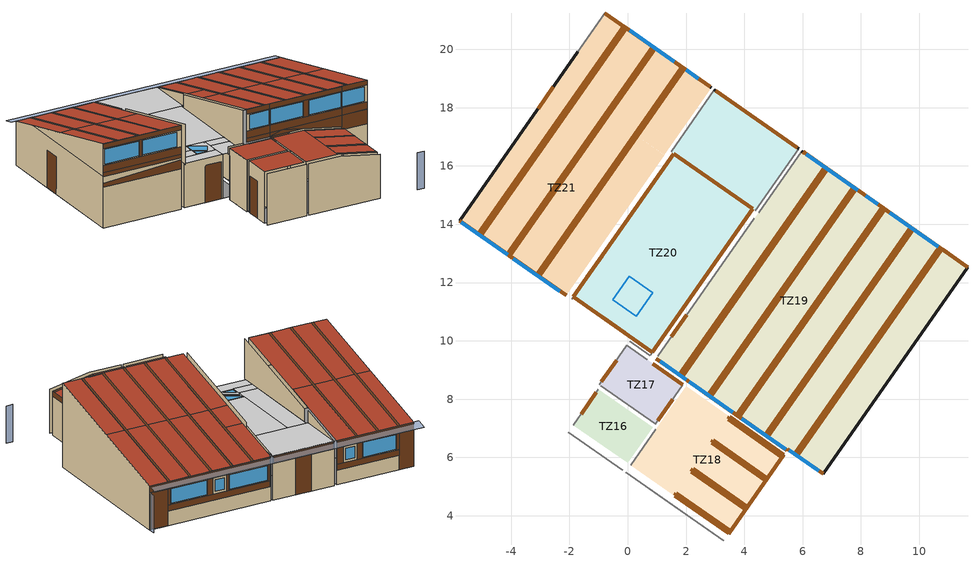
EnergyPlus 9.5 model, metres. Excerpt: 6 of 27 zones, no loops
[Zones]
TZ20
 floor ground (_SOLERA_BANOS): 4.38,14.47 1.49,16.49 2.98,18.61 5.86,16.59 z0; 0.85,9.61 -1.86,11.51 1.58,16.43 4.29,14.53 z0
 wall outside (_FACHADA): 5.86,16.59 2.98,18.61 z0:2.41
 wall to TZ17 (_TABIQUE_INTERIOR_CA_125_Rev): -0.03,9.84 0.67,9.35 z0:2.41
 wall to TZ19 (_TABIQUE_INTERIOR_BANO_Rev): 4.49,14.39 5.97,16.51 z0:2.41
 wall to TZ19 (_TABIQUE_INTERIOR_AULAS_Rev): 1.04,9.48 4.35,14.21 z0:2.41
 wall to TZ21 (_TABIQUE_INTERIOR_BANO): 2.98,18.61 1.49,16.49 z0:2.41
 wall to TZ21 (_TABIQUE_INTERIOR_AULAS): 1.45,16.24 -1.86,11.51 z0:2.41
 wall to TZ22 (_TABIQUE_INTERIOR_CA_125): -1.86,11.51 -0.05,10.24 z0:2.41
 door inside (_PUERTAS_INTERIORES_Rev): 1.5,10.14 2.02,10.89 z0:2.03
 door inside (_SOLERA_CLASE): 0.85,9.62 -1.86,11.51 1.58,16.42 4.29,14.53 z0
 door (_VIGA_PARTE_BAJA_AULAS): 5.82,16.62 3.02,18.58 z2.04:2.41
 door (_PUERTAS_EXTERIORES): 4.79,17.34 4.05,17.86 z0:2.03
 door inside (_PUERTAS_INTERIORES): -0.88,12.92 -1.4,12.18 / -0.85,10.8 -0.1,10.28 z0:2.03
 ceiling to TZ23 (_FALSO_TECHO_BANOS_Rev): -1.5,12.03 -0.59,11.4 -0.28,11.85 -1.18,12.48 z2.41; -1.86,11.51 -0.06,10.24 0.31,10.77 -1.5,12.03 z2.41; -0.06,10.24 0.85,9.61 1.53,10.59 0.63,11.22 z2.41; 0.63,11.22 1.53,10.59 1.85,11.04 0.94,11.67 z2.41; 0.04,12.3 1.85,11.04 4.29,14.53 2.48,15.8 z2.41; -1.18,12.48 -0.28,11.85 2.48,15.8 1.58,16.43 z2.41; 1.49,16.49 4.38,14.47 5.86,16.59 2.98,18.61 z2.41; -0.59,11.4 0.31,10.77 0.94,11.67 0.04,12.3 z2.41
 skylight inside (1001): -0.51,11.41 0.3,10.85 0.86,11.66 0.05,12.22 z2.41
TZ19
 floor ground (_SOLERA_CLASE): 0.99,9.38 0.97,9.39 4.35,14.21 4.36,14.2 z0; 6.71,5.43 5.49,6.29 10.45,13.37 11.67,12.52 z0; 5.46,6.25 0.99,9.38 5.97,16.51 10.45,13.37 z0
 wall outside (_FACHADA): 11.67,12.52 5.97,16.51 z0:2.41; 0.97,9.39 2.06,8.63 z2.82:4.61; 2.06,8.63 3.65,7.52 / 3.66,7.51 3.87,7.37 5.46,6.25 z3.44:4.35; 2.06,8.63 5.46,6.25 z4.36:4.61; 2.06,8.63 5.46,6.25 z3.04:3.43; 6.71,5.43,0 11.67,12.52,0 11.67,12.52,2.41 6.71,5.43,4.6; 2.06,8.63,2.82 3.61,7.55,2.82 2.64,8.22,3.03 2.06,8.63,3.03; 2.64,8.22,3.03 5.46,6.25,2.41 5.46,6.25,3.03
 wall outside (_TABIQUE_INTERIOR_CA_125): 5.49,6.29 6.71,5.43 z0:4.6; 5.46,6.25,0 5.49,6.29,0 5.49,6.29,4.6 5.46,6.25,4.61
 wall to TZ23 (_TABIQUE_INTERIOR_BANO_Rev): 5.86,16.59,2.41 4.38,14.47,2.41 4.38,14.47,3.06
 wall to TZ23 (_TABIQUE_INTERIOR_AULAS_Rev): 4.16,14.34,2.41 0.79,9.52,2.41 0.79,9.52,4.61 4.16,14.34,3.12
 wall to TZ17 (_TABIQUE_INTERIOR_AULAS_Rev): 0.85,9.22 1.89,8.49 z0:2.82
 wall to TZ18 (_TABIQUE_INTERIOR_AULAS): 2.11,8.6,0 5.46,6.25,0 5.46,6.25,2.41 3.61,7.55,2.82 2.11,8.6,2.82
 window (1002): 7.89,15.17 6.12,16.4 / 10.66,13.23 8.98,14.4 z1.17:1.98; 8.58,14.68 8.16,14.97 z1.26:1.89; 1.12,9.29 2.01,8.67 / 2.11,8.6 3.61,7.55 / 3.92,7.33 5.42,6.28 z3.49:4.3; 5.54,6.25 6.56,5.54 z3.48:4.28
 door inside (_TABIQUE_INTERIOR_AULAS_MUEBLE_Rev): 0.86,9.22 1.89,8.5 z2.22:2.82
 door (_FACHADA_BAJA_AULAS_LADRILLO): 10.81,13.12 6.01,16.48 z0.79:1.11
 door (_PARTICIONES_MADERA_VENT_BAJA): 6.07,16.44 6.01,16.48 / 8.05,15.06 7.94,15.13 / 8.93,14.44 8.7,14.6 / 10.81,13.12 10.71,13.19 z1.12:2.03
 door (_VIGA_PARTE_BAJA_AULAS): 11.67,12.52 6.01,16.48 z2.04:2.41
 door (_PUERTAS_EXTERIORES): 11.56,12.6 10.82,13.12 z0:2.03
 door (_PARTE_ALTA_MUEBLE_AULAS): 0.98,9.39 2.06,8.63 z2.82:3.03; 0.98,9.39 2.06,8.63 / 2.06,8.63 5.46,6.25 z3.04:3.43; 5.49,6.29 6.71,5.43 z3.02:3.42; 5.49,6.29 6.71,5.43 z2.22:3.02; 2.07,8.63,2.82 3.59,7.56,2.82 2.65,8.22,3.03; 2.06,8.63,2.82 2.64,8.22,3.03 2.06,8.63,3.03; 2.66,8.21,3.03 5.46,6.25,2.41 5.46,6.25,3.03
 door (_VIGA_PARTE_ALTA_AULAS): 0.98,9.39 2.06,8.63 / 2.06,8.63 5.46,6.25 z4.36:4.61; 5.49,6.29 6.71,5.43 z4.34:4.6
 door inside (_TABIQUE_INTERIOR_AULAS_MUEBLE): 3.63,7.53,2.81 5.46,6.25,2.24 5.46,6.25,2.41; 2.16,8.56,2.24 5.46,6.25,2.24 3.61,7.55,2.82; 2.16,8.56,2.24 3.6,7.55,2.82 2.16,8.56,2.82
 door (_VIGA_PARTE_ALTA_INTERMEDIA_AULAS): 3.66,7.51 3.87,7.37 z3.44:4.35
 door (_CUBIERTA_INCL_AULAS_VIGA): 10.78,13.14,2.41 10.69,13.2,2.41 5.73,6.12,4.6 5.82,6.06,4.6; 9.8,13.83,2.41 9.71,13.89,2.41 4.72,6.77,4.61 4.81,6.71,4.61; 8.81,14.52,2.41 8.72,14.58,2.41 3.74,7.46,4.61 3.83,7.4,4.61; 7.83,15.2,2.41 7.74,15.27,2.41 2.76,8.15,4.61 2.85,8.09,4.61; 6.85,15.89,2.41 6.76,15.96,2.41 1.77,8.84,4.61 1.86,8.77,4.61
 roof outside (_CUBIERTA_INCL_AULAS): 10.69,13.21,2.41 9.8,13.83,2.41 7.32,10.29,3.51 8.21,9.66,3.51; 9.71,13.89,2.41 8.82,14.52,2.41 6.34,10.97,3.51 7.23,10.35,3.51; 8.72,14.58,2.41 7.83,15.21,2.41 5.35,11.66,3.51 6.24,11.04,3.51; 7.74,15.27,2.41 6.85,15.89,2.41 4.37,12.35,3.51 5.26,11.73,3.51; 6.76,15.96,2.41 5.97,16.51,2.41 4.36,14.2,3.12 5.14,13.65,3.12; 5.14,13.65,3.12 4.35,14.21,3.12 3.48,12.97,3.51 4.28,12.42,3.51; 11.67,12.52,2.41 10.78,13.14,2.41 8.3,9.6,3.51 9.19,8.98,3.51; 5.26,11.73,3.51 4.37,12.35,3.51 1.86,8.77,4.61 2.75,8.15,4.61; 6.24,11.04,3.51 5.35,11.66,3.51 2.85,8.08,4.61 3.74,7.46,4.61; 7.23,10.35,3.51 6.34,10.97,3.51 3.83,7.39,4.61 4.72,6.77,4.61; 9.19,8.98,3.51 8.3,9.6,3.51 5.82,6.06,4.6 6.71,5.43,4.6; 5.49,6.29,4.6 4.84,6.74,4.6 4.81,6.71,4.61 5.46,6.25,4.61; 8.21,9.66,3.51 7.32,10.29,3.51 4.84,6.74,4.6 5.73,6.12,4.6; 4.28,12.42,3.51 3.48,12.97,3.51 0.97,9.39,4.61 1.77,8.84,4.61; 10.78,13.14,2.41 10.69,13.21,2.41 5.73,6.12,4.6 5.82,6.06,4.6; 9.8,13.83,2.41 9.71,13.89,2.41 4.72,6.77,4.61 4.81,6.71,4.61; 8.82,14.52,2.41 8.72,14.58,2.41 3.74,7.46,4.61 3.83,7.39,4.61; 7.83,15.21,2.41 7.74,15.27,2.41 2.75,8.15,4.61 2.85,8.08,4.61; 6.85,15.89,2.41 6.76,15.96,2.41 1.77,8.84,4.61 1.86,8.77,4.61
TZ21
 floor ground (_SOLERA_CLASE): 1.25,16.38 -2.4,18.93 -0.78,21.24 2.86,18.69 z0; -2.11,11.56 -5.77,14.12 -2.4,18.93 1.26,16.37 z0
 wall outside (_FACHADA): 2.86,18.69 -0.78,21.24 z0:2.41; -5.77,14.12 -2.11,11.56 z2.82:4.61
 wall outside (_TABIQUE_INTERIOR_CA_485): -1.71,19.91,2.82 -5.77,14.12,2.82 -5.77,14.12,4.61
 wall to TZ23 (_TABIQUE_INTERIOR_BANO_Rev): 1.49,16.49,2.41 2.98,18.61,2.41 1.49,16.49,3.06
 wall to TZ23 (_TABIQUE_INTERIOR_AULAS_Rev): -1.92,11.42,2.41 1.45,16.24,2.41 1.45,16.24,3.12 -1.92,11.42,4.61
 wall to TZ22 (_TABIQUE_INTERIOR_CA_485): -0.78,21.24,0 -5.77,14.12,0 -5.77,14.12,2.82 -1.71,19.91,2.82 -0.78,21.24,2.41
 wall to TZ22 (_TABIQUE_INTERIOR_AULAS): -5.77,14.12 -2.11,11.56 z0:2.82
 window (1002): 2.42,19 2,19.29 z1.26:1.89; 1.6,19.57 0.07,20.64 z1.17:1.98; -3.92,12.82 -2.32,11.7 / -5.71,14.08 -4.11,12.96 z3.49:4.3
 door (_FACHADA_BAJA_AULAS_LADRILLO): 2.82,18.71 -0.09,20.75 z0.79:1.11
 door (_PARTICIONES_MADERA_VENT_BAJA): 2.82,18.71 2.54,18.91 / 0.02,20.68 -0.09,20.75 / 1.88,19.37 1.65,19.54 z1.12:2.03
 door (_VIGA_PARTE_BAJA_AULAS): 2.82,18.71 -0.78,21.24 z2.04:2.41
 door (_PUERTAS_EXTERIORES): -0.09,20.76 -0.78,21.24 z0:2.03
 door inside (_PUERTAS_INTERIORES): -2.56,18.71 -3.08,17.96 z0:2.03
 door inside (_TABIQUE_INTERIOR_AULAS_MUEBLE): -5.77,14.11 -2.12,11.56 z2.24:2.82
 door (_PARTE_ALTA_MUEBLE_AULAS): -5.77,14.11 -2.12,11.56 z2.82:3.03; -5.77,14.11 -2.12,11.56 z3.04:3.43
 door (_VIGA_PARTE_ALTA_AULAS): -5.77,14.11 -2.12,11.56 z4.36:4.61
 door (_VIGA_PARTE_ALTA_INTERMEDIA_AULAS): -4.07,12.92 -3.97,12.86 z3.44:4.35
 door (_CUBIERTA_INCL_AULAS_VIGA): 1.94,19.33,2.41 1.86,19.39,2.41 -3.13,12.27,4.61 -3.04,12.21,4.61; 0.94,20.03,2.41 0.85,20.09,2.41 -4.13,12.97,4.61 -4.04,12.91,4.61; -0.05,20.73,2.41 -0.14,20.79,2.41 -5.13,13.67,4.61 -5.04,13.61,4.61
 roof outside (_CUBIERTA_INCL_AULAS): 1.86,19.39,2.41 0.94,20.03,2.41 -1.55,16.47,3.51 -0.64,15.83,3.51; 0.85,20.09,2.41 -0.05,20.73,2.41 -2.54,17.17,3.51 -1.64,16.53,3.51; -0.14,20.79,2.41 -0.78,21.24,2.41 -3.28,17.68,3.51 -2.64,17.23,3.51; 1.26,16.37,3.12 1.25,16.38,3.12 0.37,15.13,3.51 0.38,15.12,3.51; 2.86,18.69,2.41 1.95,19.33,2.41 -0.55,15.77,3.51 0.37,15.13,3.51; -1.64,16.53,3.51 -2.54,17.17,3.51 -5.04,13.61,4.61 -4.13,12.97,4.61; -0.64,15.83,3.51 -1.55,16.47,3.51 -4.04,12.91,4.61 -3.13,12.27,4.61; 0.38,15.12,3.51 -0.55,15.77,3.51 -3.04,12.21,4.61 -2.11,11.56,4.61; -2.64,17.23,3.51 -3.28,17.68,3.51 -5.77,14.12,4.61 -5.13,13.67,4.61; 1.95,19.33,2.41 1.86,19.39,2.41 -3.13,12.27,4.61 -3.04,12.21,4.61; 0.94,20.03,2.41 0.85,20.09,2.41 -4.13,12.97,4.61 -4.04,12.91,4.61; -0.05,20.73,2.41 -0.14,20.79,2.41 -5.13,13.67,4.61 -5.04,13.61,4.61
TZ17
 floor ground (_SOLERA_DEPOSITO): 0.95,7.14 -0.98,8.49 -0.03,9.84 1.89,8.49 z0
 wall to TZ23 (_TABIQUE_INTERIOR_CA_125_Rev): 0.77,9.49 0.07,9.98 z2.41:2.82
 wall to TZ18 (_TABIQUE_INTERIOR_DEPOSITOS): 0.95,7.14 1.89,8.49 z0:2.82
 wall to TZ22 (_TABIQUE_INTERIOR_AULAS): -0.03,9.84 -0.98,8.49 z0:2.82
 wall to TZ16 (_TABIQUE_INTERIOR_BANO): -0.92,8.45 0.94,7.15 z0:2.82
 door inside (_PUERTAS_INTERIORES): 1.02,7.25 1.54,7.99 / -0.38,9.34 -0.9,8.6 z0:2.03
 roof outside (_CUBIERTA_PLANA): -0.98,8.49 0.95,7.14 1.89,8.49 -0.03,9.84 z2.82
TZ18
 floor ground (_SOLERA_DEPOSITO): 3.46,3.39 0.11,5.73 2.01,8.45 5.36,6.1 z0
 wall outside (_FACHADA_DEPOSITOS): 3.46,3.39 5.36,6.1 z0:2.41
 wall to TZ15 (_FACHADA_Rev): -0.07,5.49,0 3.29,3.14,0 3.29,3.14,2.41 1.43,4.44,2.82 -0.07,5.49,2.82
 wall to TZ16 (_TABIQUE_INTERIOR_BANO): 0.97,6.96 0.11,5.73 z0:2.82
 door (_VIGA_PARTE_BAJA_DEPOSITOS): 3.46,3.39 5.36,6.1 z2.15:2.41
 door (_CUBIERTA_INCL_DEPOSITOS_VIGA): 3.46,3.39,2.41 3.52,3.48,2.41 1.67,4.78,2.82 1.61,4.69,2.82; 5.29,6.01,2.41 5.35,6.1,2.41 3.5,7.39,2.82 3.44,7.3,2.82; 4.73,5.2,2.41 4.79,5.29,2.41 2.94,6.59,2.82 2.88,6.5,2.82; 4.04,4.22,2.41 4.1,4.31,2.41 2.25,5.6,2.82 2.19,5.51,2.82
 roof outside (_CUBIERTA_INCL_DEPOSITOS): 3.46,3.39,2.41 5.36,6.1,2.41 3.5,7.4,2.82 1.6,4.69,2.82
 roof outside (_CUBIERTA_PLANA): 0.11,5.73 1.6,4.69 3.5,7.4 2.01,8.45 z2.82
TZ16
 floor ground (_SOLERA_BANOS): 0,5.81 -1.86,7.11 -1,8.34 0.86,7.04 z0
 wall to TZ15 (_FACHADA_Rev): -2.03,6.87 -0.17,5.56 z0:2.82
 wall to TZ22 (_TABIQUE_INTERIOR_BANO_CA): -1,8.34 -1.86,7.11 z0:2.82
 door inside (_PUERTAS_INTERIORES): -1.08,8.23 -1.6,7.49 z0:2.03
 roof outside (_CUBIERTA_PLANA_BANO): -1.86,7.11 0,5.81 0.86,7.04 -1,8.34 z2.82
shading: 5.29,1.66 4.97,1.89 / 11.66,12.52 11.89,12.85 z0:2.04; 11.97,12.94,2.29 -0.72,21.82,2.29 -1.01,21.4,2.42 11.67,12.52,2.42; -0.72,21.82,2.28 11.96,12.94,2.28 11.67,12.52,2.41 -1.01,21.4,2.41
[Building]
Building: North Axis {deg}=35; Terrain=Suburbs; Loads Convergence Tolerance Value {W}=0.04; Temperature Convergence Tolerance Value {deltaC}=0.4; Solar Distribution=FullExterior; Maximum Number of Warmup Days=50; Minimum Number of Warmup Days=6
[Site:Location]
BILLUND (O1-O1:31-12)  (01-01:31-12): Latitude {deg}=55.74; Longitude {deg}=9.116646; Time Zone {hr}=1; Elevation {m}=57
[SizingPeriod:DesignDay] Day of Month=15; Humidity Condition Type=WetBulb; Barometric Pressure {Pa}=100642.1; Wind Direction {deg}=0; Rain Indicator=No; Snow Indicator=No
Name | Month | Day Type | Maximum Dry-Bulb Temperature {C} | Daily Dry-Bulb Temperature Range {deltaC} | Wetbulb or DewPoint at Maximum Dry-Bulb {C} | Wind Speed {m/s} | Daylight Saving Time Indicator | Solar Model Indicator | Sky Clearness
Summer Design Day in BILLUND (O1-O1:31-12) Jul | 7 | SummerDesignDay | 27.4 | 12.9 | 19 | 0 | Yes | ASHRAEClearSky | 0.98
Summer Design Day in BILLUND (O1-O1:31-12) Aug | 8 | SummerDesignDay | 27.2 | 10.9 | 18.3 | 0 | Yes | ASHRAEClearSky | 0.98
Summer Design Day in BILLUND (O1-O1:31-12) Sep | 9 | SummerDesignDay | 23.2 | 10 | 17 | 0 | Yes | ASHRAEClearSky | 0.98
Winter Design Day in BILLUND (O1-O1:31-12) | 1 | WinterDesignDay | -9 | 0 | -9 | 13.3 | No |  | 0
[Site:GroundTemperature:BuildingSurface]
18.728, 19.885, 20.147, 20.808, 21.149, 22.663, 22.638, 22.496, 21.049, 19.841, 19.443, 18.77
[Site:GroundTemperature:FCfactorMethod]
3.98, 1.38, 0.68, 1.29, 4.79, 8.71, 12.4, 15.07, 15.85, 14.59, 11.57, 7.76
[Site:GroundTemperature:Shallow]
14, 14, 14, 14, 14, 14, 14, 14, 14, 14, 14, 14
[Site:GroundTemperature:Deep]
14, 14, 14, 14, 14, 14, 14, 14, 14, 14, 14, 14
[Site:GroundReflectance]
0.2, 0.2, 0.2, 0.2, 0.2, 0.2, 0.2, 0.2, 0.2, 0.2, 0.2, 0.2
[Site:GroundReflectance:SnowModifier]
2, 2
[Material] Roughness=Rough
Name | Thickness {m} | Conductivity {W/m-K} | Density {kg/m3} | Specific Heat {J/kg-K} | Thermal Absorptance | Solar Absorptance | Visible Absorptance
_CHAPA_GRECADA_INTERIOR_O.OO12 | 0.0012 | 45 | 7800 | 480 | 0.9 | 0.6 | 0.6
_LADRILLO_MACIZO_O.1125 | 0.1125 | 0.85 | 2300 | 1000 | 0.9 | 0.6 | 0.6
_MORTERO_CEMENTO_O.O1 | 0.01 | 1.35 | 1900 | 1000 | 0.9 | 0.6 | 0.6
_AZULEJO_BANOS_O.O15 | 0.015 | 1.3 | 2300 | 850 | 0.9 | 0.6 | 0.6
_CHAPA_METALICA_CON_PIZARRA_O.OO3 | 0.003 | 45.28 | 7824 | 500 | 0.1 | 0.9 | 0.7
_LANA_MINERAL_CUBIERTA_NUEVO_O.3 | 0.3 | 0.035 | 140 | 840 | 0.9 | 0.6 | 0.6
_CARTON_ASFALTICO_O.OOO5 | 0.0005 | 0.23 | 1100 | 1000 | 0.9 | 0.87 | 0.87
_LANA_MINERAL_CUBIERTA_O.2 | 0.2 | 0.038 | 140 | 840 | 0.9 | 0.6 | 0.6
_BARRERA DE VAPOR_O.OOO2 | 0.0002 | 0.33 | 920 | 2200 | 0.9 | 0.7 | 0.7
_FIBROCEMENTO_GRC_O.O15 | 0.015 | 0.4 | 1250 | 1000 | 0.9 | 0.6 | 0.6
_VIGA_MADERA_LAMINADA_O.3 | 0.3 | 0.17 | 650 | 2120 | 0.9 | 0.6 | 0.6
_MORTERO_CEMENTO_O.OO5 | 0.005 | 1.35 | 1900 | 1000 | 0.9 | 0.6 | 0.6
_REVESTIMIENTO_MADERA_O.O28 | 0.028 | 0.12 | 510 | 1380 | 0.9 | 0.6 | 0.6
_PANEL_CONTRACHAPADO_MADERA_O.O12 | 0.012 | 0.15 | 475 | 1600 | 0.9 | 0.7 | 0.7
_LANA_MINERAL_FACHADA_O.15 | 0.15 | 0.038 | 140 | 840 | 0.9 | 0.6 | 0.6
_PANEL_YESO_O.O13 | 0.013 | 0.25 | 900 | 1000 | 0.9 | 0.5 | 0.5
_FIBROCEMENTO_O.OO6 | 0.006 | 0.4 | 1250 | 1000 | 0.9 | 0.6 | 0.6
_FIBROCEMENTO_GRC_O.O12 | 0.012 | 0.4 | 1250 | 1000 | 0.9 | 0.6 | 0.6
_VIGA_MADERA_LAMINADA_O.14 | 0.14 | 0.17 | 650 | 2120 | 0.9 | 0.6 | 0.6
_ARENA_O.1 | 0.1 | 2 | 1950 | 1045 | 0.9 | 0.3 | 0.3
_GRAVA_O.15 | 0.15 | 0.36 | 1840 | 840 | 0.9 | 0.29 | 0.29
_HORMIGON_ARMADO_O.O8 | 0.08 | 2.3 | 2300 | 1000 | 0.9 | 0.6 | 0.6
_MORTERO_SUELO_DEPOSITOS_O.O4 | 0.04 | 0.41 | 1200 | 840 | 0.9 | 0.73 | 0.73
_TABLERO_MADERA_ABACHI_O.O24 | 0.024 | 0.11 | 275 | 1600 | 0.9 | 0.78 | 0.78
_CONTRACHAPADO_INTERIOR_LIGHT_O.O35 | 0.035 | 0.15 | 560 | 2500 | 0.9 | 0.78 | 0.78
_CARTON_ASFALTICO_O.OO1 | 0.001 | 0.23 | 1100 | 1000 | 0.9 | 0.87 | 0.87
_LANA_MINERAL_CUBIERTA_O.O325 | 0.0325 | 0.038 | 140 | 840 | 0.9 | 0.6 | 0.6
_MORTERO_SUELO_DEPOSITOS_O.O15 | 0.015 | 0.41 | 1200 | 840 | 0.9 | 0.73 | 0.73
_SUELO_GRES_BANOS_O.O1 | 0.01 | 2.4 | 2350 | 1000 | 0.9 | 0.6 | 0.6
_ASFALTO_O.O4 | 0.04 | 0.7 | 2100 | 1000 | 0.9 | 0.85 | 0.9
_LINOLEO_O.OO25 | 0.0025 | 0.17 | 1200 | 1400 | 0.9 | 0.6 | 0.6
_LANA_MINERAL_FACHADA_O.125 | 0.125 | 0.038 | 140 | 840 | 0.9 | 0.6 | 0.6
_REVESTIMIENTO_MADERA_LAMINADA_O.O45 | 0.045 | 0.12 | 510 | 1380 | 0.9 | 0.6 | 0.6
_VIGA_MADERA_LAMINADA_O.O498 | 0.0498 | 0.17 | 650 | 2120 | 0.9 | 0.6 | 0.6
_CONTRACHAPADO_MADERA_HIGH_O.O35 | 0.035 | 0.15 | 700 | 1420 | 0.9 | 0.78 | 0.78
_ALUMINIO_O.OO2 | 0.002 | 230 | 2700 | 880 | 0.3 | 0.3 | 0.3
_PANEL_CONTRACHAPADO_MADERA_O.O16 | 0.016 | 0.15 | 475 | 1600 | 0.9 | 0.7 | 0.7
_BARRERA DE VAPOR_O.OO2 | 0.002 | 0.33 | 920 | 2200 | 0.9 | 0.7 | 0.7
_LADRILLO_MACIZO_O.35 | 0.35 | 0.85 | 2300 | 1000 | 0.9 | 0.6 | 0.6
_REVESTIMIENTO_MADERA_O.OO21 | 0.0021 | 0.12 | 510 | 1380 | 0.9 | 0.6 | 0.6
_LANA_MINERAL_FACHADA_O.O25 | 0.025 | 0.038 | 140 | 840 | 0.9 | 0.6 | 0.6
_REVEST_VERTICAL_MADERA_O.1 | 0.1 | 0.23 | 650 | 1600 | 0.9 | 0.6 | 0.6
_CARTON_O.OOO5 | 0.0005 | 0.04 | 48 | 1381 | 0.9 | 0.6 | 0.6
_PANEL_YESO_O.OO6 | 0.006 | 0.25 | 900 | 1000 | 0.9 | 0.5 | 0.5
_VIGA_MADERA_LAMINADA_O.115 | 0.115 | 0.17 | 650 | 2120 | 0.9 | 0.6 | 0.6
_LANA_MINERAL_FACHADA_O.O635 | 0.0635 | 0.038 | 140 | 840 | 0.9 | 0.6 | 0.6
_PERFIL_HIERRO_CUB_DEPOSITOS_O.OO2 | 0.002 | 72 | 7900 | 530 | 0.9 | 0.6 | 0.6
_VIGA_MADERA_LAMINADA_O.2 | 0.2 | 0.17 | 650 | 2120 | 0.9 | 0.6 | 0.6
Cast Concrete (Dense)_O.1 | 0.1 | 1.4 | 2100 | 840 | 0.9 | 0.6 | 0.6
[Material:NoMass] Roughness=Rough; Thermal Absorptance=0.9; Solar Absorptance=0.7; Visible Absorptance=0.7
Name | Thermal Resistance {m2-K/W}
5_RVAL_6; 15_RVAL_2; 53_RVAL_6 | 0.09
11_RVAL_2; 12_RVAL_2; 15_RVAL_4; 51_RVAL_2; 55_RVAL_2 | 0.172
19_RVAL_4; 20_RVAL_2; 37_RVAL_7 | 0.095
[WindowMaterial:SimpleGlazingSystem]
Name | U-Factor {W/m2-K} | Solar Heat Gain Coefficient | Visible Transmittance
Simple 1001 | 5.894 | 0.861 | 0.898
Simple 1002 | 2.803 | 0.584 | 0.504
[Construction]
_FALSO_TECHO_BANOS_Rev: _CHAPA_GRECADA_INTERIOR_O.OO12
_TABIQUE_INTERIOR_BANO: _LADRILLO_MACIZO_O.1125, _MORTERO_CEMENTO_O.O1, _AZULEJO_BANOS_O.O15
_TABIQUE_INTERIOR_BANO_Rev: _AZULEJO_BANOS_O.O15, _MORTERO_CEMENTO_O.O1, _LADRILLO_MACIZO_O.1125
_CUBIERTA_INCL_AULAS: _CHAPA_METALICA_CON_PIZARRA_O.OO3, _LANA_MINERAL_CUBIERTA_NUEVO_O.3, _CARTON_ASFALTICO_O.OOO5, _LANA_MINERAL_CUBIERTA_O.2, _BARRERA DE VAPOR_O.OOO2, 5_RVAL_6, _FIBROCEMENTO_GRC_O.O15
_CUBIERTA_INCL_AULAS_VIGA: _CHAPA_METALICA_CON_PIZARRA_O.OO3, _LANA_MINERAL_CUBIERTA_NUEVO_O.3, _CARTON_ASFALTICO_O.OOO5, _VIGA_MADERA_LAMINADA_O.3
_TABIQUE_INTERIOR_AULAS; _TABIQUE_INTERIOR_AULAS_Rev: _LADRILLO_MACIZO_O.1125, _MORTERO_CEMENTO_O.OO5, _LADRILLO_MACIZO_O.1125
_TABIQUE_INTERIOR_CA_125: _LADRILLO_MACIZO_O.1125, 11_RVAL_2, _LADRILLO_MACIZO_O.1125
_TABIQUE_INTERIOR_CA_125_Rev: _LADRILLO_MACIZO_O.1125, 12_RVAL_2, _LADRILLO_MACIZO_O.1125
_VIGA_PARTE_ALTA_INTERMEDIA_AULAS: _REVESTIMIENTO_MADERA_O.O28, _PANEL_CONTRACHAPADO_MADERA_O.O12, _LANA_MINERAL_FACHADA_O.15, _BARRERA DE VAPOR_O.OOO2, _PANEL_YESO_O.O13
_VIGA_PARTE_ALTA_AULAS: _FIBROCEMENTO_O.OO6, 15_RVAL_2, _FIBROCEMENTO_GRC_O.O12, 15_RVAL_4, _VIGA_MADERA_LAMINADA_O.14
_SOLERA_DEPOSITO: _ARENA_O.1, _GRAVA_O.15, _LANA_MINERAL_FACHADA_O.15, _HORMIGON_ARMADO_O.O8, _MORTERO_SUELO_DEPOSITOS_O.O4
_TABIQUE_INTERIOR_AULAS_MUEBLE: _LADRILLO_MACIZO_O.1125, _MORTERO_CEMENTO_O.OO5, _LADRILLO_MACIZO_O.1125, 19_RVAL_4, _TABLERO_MADERA_ABACHI_O.O24
_TABIQUE_INTERIOR_AULAS_MUEBLE_Rev: _TABLERO_MADERA_ABACHI_O.O24, 20_RVAL_2, _LADRILLO_MACIZO_O.1125, _MORTERO_CEMENTO_O.OO5, _LADRILLO_MACIZO_O.1125
_TABIQUE_INTERIOR_DEPOSITOS: _LADRILLO_MACIZO_O.1125
_PUERTAS_INTERIORES; _PUERTAS_INTERIORES_Rev: _CONTRACHAPADO_INTERIOR_LIGHT_O.O35
_CUBIERTA_PLANA: _CARTON_ASFALTICO_O.OO1, _BARRERA DE VAPOR_O.OOO2, _LANA_MINERAL_CUBIERTA_O.2, _LANA_MINERAL_CUBIERTA_O.O325, _CHAPA_GRECADA_INTERIOR_O.OO12
_SOLERA_BANOS: _ARENA_O.1, _GRAVA_O.15, _LANA_MINERAL_FACHADA_O.15, _HORMIGON_ARMADO_O.O8, _MORTERO_SUELO_DEPOSITOS_O.O15, _SUELO_GRES_BANOS_O.O1
_SOLERA_CLASE: _ARENA_O.1, _GRAVA_O.15, _LANA_MINERAL_FACHADA_O.15, _HORMIGON_ARMADO_O.O8, _ASFALTO_O.O4, _LINOLEO_O.OO25
_FACHADA; _FACHADA_Rev: _LADRILLO_MACIZO_O.1125, _LANA_MINERAL_FACHADA_O.125, _LADRILLO_MACIZO_O.1125
_VIGA_PARTE_BAJA_AULAS: _REVESTIMIENTO_MADERA_LAMINADA_O.O45, _VIGA_MADERA_LAMINADA_O.O498, _BARRERA DE VAPOR_O.OOO2, _REVESTIMIENTO_MADERA_LAMINADA_O.O45
_PUERTAS_EXTERIORES: _CONTRACHAPADO_MADERA_HIGH_O.O35
_PARTE_ALTA_MUEBLE_AULAS: _ALUMINIO_O.OO2, _CARTON_ASFALTICO_O.OOO5, _PANEL_CONTRACHAPADO_MADERA_O.O16, _LANA_MINERAL_FACHADA_O.15, _BARRERA DE VAPOR_O.OO2, _PANEL_CONTRACHAPADO_MADERA_O.O16, 37_RVAL_7, _TABLERO_MADERA_ABACHI_O.O24
_FACHADA_BAJA_AULAS_LADRILLO: _LADRILLO_MACIZO_O.35
_PARTICIONES_MADERA_VENT_BAJA: _REVESTIMIENTO_MADERA_O.OO21, _CARTON_ASFALTICO_O.OOO5, _PANEL_CONTRACHAPADO_MADERA_O.O12, _LANA_MINERAL_FACHADA_O.O25, _REVEST_VERTICAL_MADERA_O.1
_FACHADA_DEPOSITOS: _REVESTIMIENTO_MADERA_O.O28, _CARTON_O.OOO5, _LANA_MINERAL_FACHADA_O.15, _BARRERA DE VAPOR_O.OOO2, _PANEL_YESO_O.OO6
_VIGA_PARTE_BAJA_DEPOSITOS: _VIGA_MADERA_LAMINADA_O.115, _LANA_MINERAL_FACHADA_O.O635, _BARRERA DE VAPOR_O.OOO2, _PANEL_YESO_O.OO6
_CUBIERTA_INCL_DEPOSITOS: _CHAPA_METALICA_CON_PIZARRA_O.OO3, _LANA_MINERAL_CUBIERTA_NUEVO_O.3, _LANA_MINERAL_CUBIERTA_O.2, _BARRERA DE VAPOR_O.OOO2, _PERFIL_HIERRO_CUB_DEPOSITOS_O.OO2
_CUBIERTA_INCL_DEPOSITOS_VIGA: _CHAPA_METALICA_CON_PIZARRA_O.OO3, _LANA_MINERAL_CUBIERTA_NUEVO_O.3, _VIGA_MADERA_LAMINADA_O.2
_TABIQUE_INTERIOR_BANO_CA: _LADRILLO_MACIZO_O.1125, 51_RVAL_2, _LADRILLO_MACIZO_O.1125, _MORTERO_CEMENTO_O.O1, _AZULEJO_BANOS_O.O15
_CUBIERTA_PLANA_BANO: _CARTON_ASFALTICO_O.OO1, _BARRERA DE VAPOR_O.OOO2, _LANA_MINERAL_CUBIERTA_O.2, _LANA_MINERAL_CUBIERTA_O.O325, _CHAPA_GRECADA_INTERIOR_O.OO12, 53_RVAL_6, _CHAPA_GRECADA_INTERIOR_O.OO12
_TABIQUE_INTERIOR_CA_485: _LADRILLO_MACIZO_O.1125, 55_RVAL_2, _LADRILLO_MACIZO_O.1125
Masa interna del proyecto: Cast Concrete (Dense)_O.1
1001: Simple 1001
1002: Simple 1002
[Zone] Type=1; Multiplier=1; Zone Inside Convection Algorithm=TARP; Part of Total Floor Area=Yes
Name | Volume {m3} | Floor Area {m2}
TZ17 | 10.9323 | 3.8767
TZ19 | 212.4244 | 60.5095
TZ20 | 69.8471 | 28.9822
TZ21 | 136.1876 | 38.7792
TZ18 | 36.6652 | 13.5469
TZ16 | 9.5834 | 3.3984
[InternalMass] Construction=Masa interna del proyecto
Name | Zone or ZoneList | Surface Area {m2}
INTERNAL_MASS_TZ16 | TZ16 | 1
INTERNAL_MASS_TZ17 | TZ17 | 1
INTERNAL_MASS_TZ18 | TZ18 | 1
INTERNAL_MASS_TZ19 | TZ19 | 150
INTERNAL_MASS_TZ20 | TZ20 | 1
INTERNAL_MASS_TZ21 | TZ21 | 200
[ZoneInfiltration:EffectiveLeakageArea] Schedule=On 24/7; Stack Coefficient=0.000435; Wind Coefficient=0.000382
Name | Zone | Effective Air Leakage Area {cm2}
INFILTR_TZ16 | TZ16 | 0.001
INFILTR_TZ17 | TZ17 | 0.001
INFILTR_TZ18 | TZ18 | 0.001
INFILTR_TZ19 | TZ19 | 800
INFILTR_TZ20 | TZ20 | 0.001
INFILTR_TZ21 | TZ21 | 300
[Schedule:Compact]
On 24/7: Through: 12/31, For: AllDays, Until: 24:00, 1
